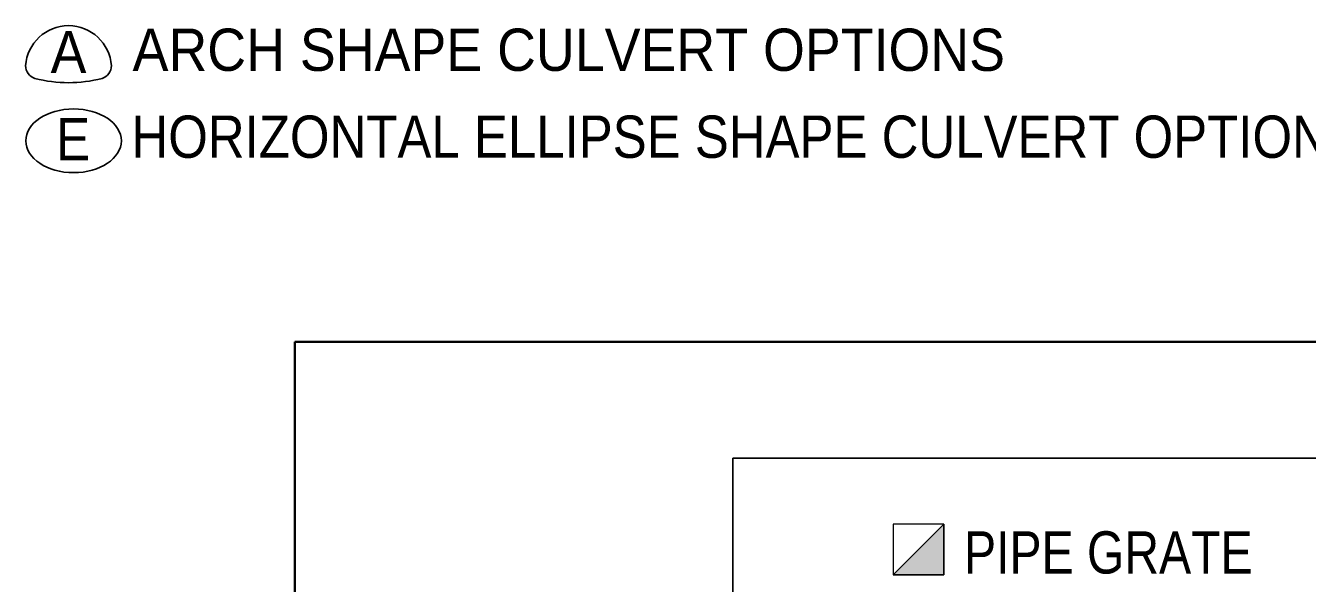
# Model space of a CAD drawing. Extents: x -873 to -38, y -356 to 186.
# Drawn here: x -697.23 to -659.35, y -188.59 to -172.09 of the extents above; entities that cross this region are included whole.
import ezdxf

# ---------------------------------------------------------------- set-up
doc = ezdxf.new("R2010")
doc.units = 0
doc.header["$LTSCALE"] = 0.5
doc.linetypes.add('LONG_DASHED', pattern=[7.5, 6, -1.5])
doc.layers.add('1', color=7, linetype='Continuous', lineweight=13)

msp = doc.modelspace()

# ---------------------------------------------------------------- hatches: boundary and pattern name
at = {"layer": '1'}
msp.add_hatch(color=256, dxfattribs=at).paths.add_polyline_path([(-671.5917, -188.3367), (-670.0942, -186.8392), (-670.0942, -188.3367)])

# ---------------------------------------------------------------- linework, layer by layer
at = {"layer": '1', "lineweight": 35}
for p, q in [((-689.2712, -181.4427), (-689.2712, -257.1993)), ((-606.1718, -181.4427), (-689.2712, -181.4427))]:
    msp.add_line(p, q, dxfattribs=at)
at = {"layer": '1', "lineweight": 25}
for p, q in [((-676.3293, -219.1933), (-676.3293, -184.8849)), ((-676.3293, -184.8849), (-612.7911, -184.8849))]:
    msp.add_line(p, q, dxfattribs=at)
at = {"layer": '1', "linetype": 'LONG_DASHED'}
msp.add_lwpolyline([(-671.5917, -188.3367), (-670.0942, -186.8392), (-670.0942, -188.3367)], close=True, dxfattribs=at)
at = {"layer": '1'}
msp.add_lwpolyline([(-671.5917, -188.3367), (-670.0942, -188.3367), (-670.0942, -186.8392), (-671.5917, -186.8392)], close=True, dxfattribs=at)
at = {"layer": '1', "lineweight": 25}
for centre, radius, start, end in [((-696.8428, -173.2814), 0.3888, 179.17254, 253.13389), ((-695.087, -173.2814), 0.3888, 286.86611, 0.85215), ((-695.965, -169.8404), 3.9397, 255.4194, 284.58189)]:
    msp.add_arc(centre, radius, start, end, dxfattribs=at)
msp.add_ellipse((-695.9649, -173.3598), major_axis=(1.2695, 0), ratio=0.998995, start_param=0.0653141, end_param=3.0764327, dxfattribs=at)
msp.add_ellipse((-695.8145, -175.4999), major_axis=(1.4122, 0), ratio=0.667306, dxfattribs=at)

# ---------------------------------------------------------------- texts
at = {"layer": '1'}
for s, height, width, p in [('A', 1.251, 0.95, (-696.4946, -173.4984)), ('ARCH SHAPE CULVERT OPTIONS', 1.251, 0.95, (-694.0712, -173.4312)), ('E ', 1.251, 0.9, (-696.3283, -176.0745)), ('HORIZONTAL ELLIPSE SHAPE CULVERT OPTIONS', 1.251, 0.9, (-694.1037, -176.0036)), ('PIPE GRATE', 1.25, 0.85, (-669.4961, -188.3038))]:
    msp.add_text(s, height=height, dxfattribs=dict(at, width=width)).set_placement(p)

doc.saveas('drawing.dxf')
